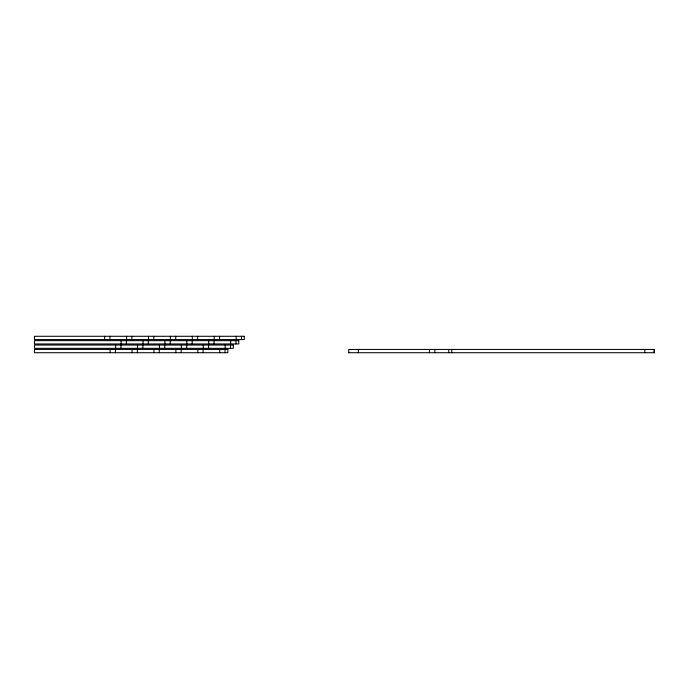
<?xml version="1.0" encoding="UTF-8"?>
<svg xmlns="http://www.w3.org/2000/svg" width="689" height="689" viewBox="0 0 689 689"><rect width="100%" height="100%" fill="white"/><g stroke="black" fill="none" stroke-linecap="round" stroke-linejoin="round"><path stroke-width="1.03" d="M654.206 349.435L654.206 352.716L654.223 349.435L348.737 349.435L348.746 352.716M348.393 352.716L654.55 352.716M644.801 349.435L644.801 352.716M451.743 349.435L451.743 352.716M448.772 349.435L448.772 352.716M434.845 349.435L434.845 352.716M429.428 349.435L429.428 352.716M358.349 349.435L358.349 352.716M241.477 336.284L241.477 339.565M236.146 336.284L236.146 339.565M236 340.667L236 343.949M230.669 340.667L230.669 343.949M230.522 345.051L230.522 348.333M225.182 345.051L225.182 348.333M225.045 349.435L225.045 352.716M219.705 349.435L219.705 352.716M219.567 336.284L219.567 339.565M214.227 336.284L214.227 339.565M214.09 340.667L214.09 343.949M208.75 340.667L208.75 343.949M208.612 345.051L208.612 348.333M203.272 345.051L203.272 348.333M203.126 349.435L203.126 352.716M197.795 349.435L197.795 352.716M197.648 336.284L197.648 339.565M192.309 336.284L192.309 339.565M192.171 340.667L192.171 343.949M186.831 340.667L186.831 343.949M186.693 345.051L186.693 348.333M181.353 345.051L181.353 348.333M181.216 349.435L181.216 352.716M175.876 349.435L175.876 352.716M175.738 336.284L175.738 339.565M170.398 336.284L170.398 339.565M170.252 340.667L170.252 343.949M164.921 340.667L164.921 343.949M164.774 345.051L164.774 348.333M159.435 345.051L159.435 348.333M159.297 349.435L159.297 352.716M153.957 349.435L153.957 352.716M153.819 336.284L153.819 339.565M148.48 336.284L148.48 339.565M148.342 340.667L148.342 343.949M143.002 340.667L143.002 343.949M142.864 345.051L142.864 348.333M137.524 345.051L137.524 348.333M137.387 349.435L137.387 352.716M132.047 349.435L132.047 352.716M131.9 336.284L131.9 339.565M126.569 336.284L126.569 339.565M126.431 340.667L126.431 343.949M121.083 340.667L121.083 343.949M120.954 345.051L120.954 348.333M115.606 345.051L115.606 348.333M115.468 349.435L115.468 352.716M110.128 349.435L110.128 352.716M109.99 336.284L109.99 339.565M104.642 336.284L104.642 339.565M244.294 336.284L34.45 336.284L34.45 339.565L244.294 339.565L244.294 336.284M238.816 340.667L34.45 340.667L34.45 343.949L238.816 343.949L238.816 340.667M233.33 345.051L34.45 345.051L34.45 348.333L233.33 348.333L233.33 345.051M227.852 349.435L34.45 349.435L34.45 352.716L227.852 352.716L227.852 349.435"/></g></svg>
